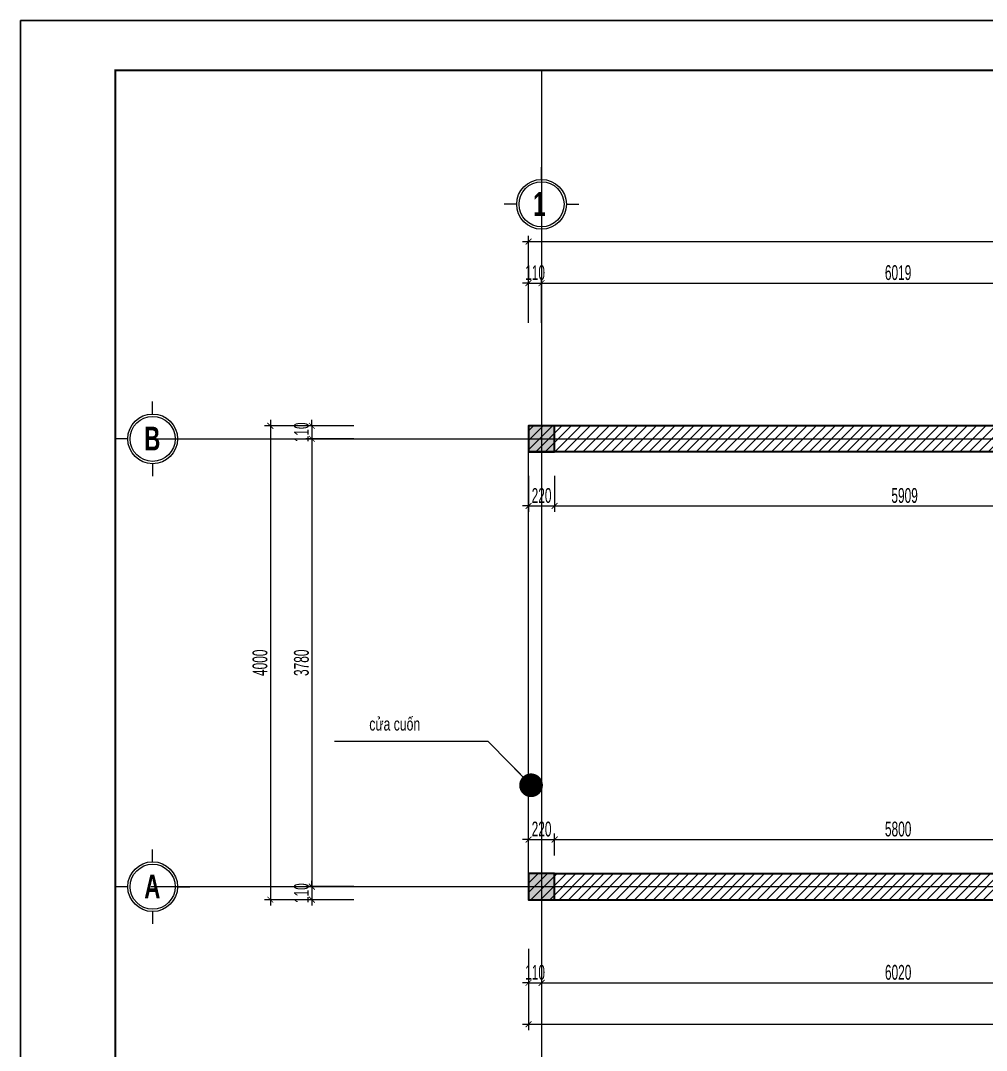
# Model space of a CAD drawing. Header units: millimetres. Extents: x 1336014 to 2939047, y -333549 to -60566.
# Drawn here: x 1443103 to 1451256, y -100608 to -91914 of the extents above; entities that cross this region are included whole.
import ezdxf

# ---------------------------------------------------------------- set-up
doc = ezdxf.new("R2010")
doc.units = ezdxf.units.MM
doc.header["$MEASUREMENT"] = 0
doc.linetypes.add('CENTER2', pattern=[1.125, 0.75, -0.125, 0.125, -0.125])
for name, color, linetype, lineweight in [('01.Cut', 255, 'Continuous', 35), ('02.Thay', 145, 'Continuous', 15), ('05.Text', 253, 'Continuous', 18), ('06.betong', 2, 'Continuous', 35), ('08.Dim', 156, 'Continuous', 15), ('09.Hatch', 250, 'Continuous', 5), ('10.truc', 250, 'CENTER2', 20), ('11.Khung bo', 32, 'Continuous', 50), ('12.Khung', 36, 'Continuous', 25)]:
    doc.layers.add(name, color=color, linetype=linetype, lineweight=lineweight)
doc.layers.add('Tpl_Bound', color=1, linetype='Continuous', plot=False)
doc.styles.add('AVANTHB', font='')
doc.styles.add('TT5_Text Dim', font='hoatbif.shx', dxfattribs={"width": 0.6})
doc.styles.get('AVANTHB').set_extended_font_data('.VnAvantH', bold=True)
doc.dimstyles.new('TT5_Dim 1-100', dxfattribs={"dimscale": 100, "dimtxt": 2.2, "dimasz": 1, "dimexe": 1, "dimexo": 0.5, "dimgap": 0.5, "dimtad": 1, "dimdec": 0, "dimzin": 0, "dimdsep": 46, "dimtxsty": 'TT5_Text Dim', "dimblk": 'ARCHTICK', "dimcen": 0, "dimdle": 1, "dimclrd": 256, "dimclre": 256, "dimclrt": 1, "dimadec": 0, "dimazin": 0, "dimtfac": 0.015, "dimtdec": 0, "dimtix": 1, "dimtmove": 2, "dimatfit": 3, "dimldrblk": 'DOT', "dimfxl": 1, "dimtolj": 1, "dimtzin": 0, "dimlwd": -1, "dimlwe": -1, "dimarcsym": 1})
doc.dimstyles.new('TT5_Dim 1-50', dxfattribs={"dimscale": 50, "dimtxt": 2.5, "dimasz": 1, "dimexe": 1, "dimexo": 0.5, "dimgap": 0.5, "dimtad": 1, "dimdec": 0, "dimzin": 0, "dimdsep": 46, "dimtxsty": 'TT5_Text Dim', "dimblk": 'ARCHTICK', "dimcen": 0, "dimdle": 1, "dimclrd": 256, "dimclre": 256, "dimclrt": 1, "dimadec": 0, "dimazin": 0, "dimtfac": 0.015, "dimtdec": 0, "dimtix": 1, "dimtmove": 2, "dimatfit": 3, "dimldrblk": 'DOT', "dimfxl": 1, "dimtolj": 1, "dimtzin": 0, "dimlwd": -1, "dimlwe": -1, "dimarcsym": 1})
pattern_1 = [(45, (907983.08, -82076.24), (-39.7747564, 39.7747564), [])]

# ---------------------------------------------------------------- blocks, each defined once
blk = doc.blocks.new('100')
at = {"layer": '11.Khung bo', "const_width": 26.7}
blk.add_lwpolyline([(1860913, -945240), (1860913, -916940), (1896063, -916940), (1896063, -945240)], close=True, dxfattribs=at)
blk.add_lwpolyline([(1860913, -945240), (1860913, -916940), (1896063, -916940), (1896063, -945240)], close=True, dxfattribs=at)
blk.add_lwpolyline([(1860913, -945240), (1860913, -916940), (1896063, -916940), (1896063, -945240)], close=True, dxfattribs=at)
at = {"layer": '12.Khung'}
blk.add_lwpolyline([(1901579, -945940), (1901579, -916240), (1859580, -916240), (1859580, -945940)], close=True, dxfattribs=at)
blk.add_lwpolyline([(1901579, -945940), (1901579, -916240), (1859580, -916240), (1859580, -945940)], close=True, dxfattribs=at)
blk.add_lwpolyline([(1901579, -945940), (1901579, -916240), (1859580, -916240), (1859580, -945940)], close=True, dxfattribs=at)
blk = doc.blocks.new('DFGFH')
h = blk.add_hatch(color=256)
h.dxf.hatch_style = 1
h.paths.add_polyline_path([(15438.1, 12136.8), (15658.1, 12136.8), (15658.1, 12356.8), (15438.1, 12356.8)])
blk.add_lwpolyline([(15438.1, 12136.8), (15658.1, 12136.8), (15658.1, 12356.8), (15438.1, 12356.8)], close=True)
blk = doc.blocks.new('DANHTRUC')
for p, q in [((980383, -947347), (980383, -947137)), ((979963, -947767), (979753, -947767)), ((980803, -947767), (981013, -947767)), ((980383, -948187), (980383, -948397))]:
    blk.add_line(p, q)
for radius in [420, 380]:
    blk.add_circle((980383, -947767), radius)
blk = doc.blocks.new('_ARCHTICK')
at = {"const_width": 0.15}
blk.add_lwpolyline([(-0.5, -0.5), (0.5, 0.5)], dxfattribs=at)
blk = doc.blocks.new('*D424')
at = {"layer": '08.Dim', "transparency": 16777216}
for p, q in [((1447451.1, -94130.1), (1453570.1, -94130.1)), ((1447501.1, -94465.7), (1447501.1, -94080.1)), ((1453520.1, -94465.7), (1453520.1, -94080.1))]:
    blk.add_line(p, q, dxfattribs=at)
at = {"layer": 'Defpoints', "color": 0, "transparency": 16777216}
for p in [(1453520.1, -94130.1), (1447501.1, -94490.7), (1453520.1, -94490.7)]:
    blk.add_point(p, dxfattribs=at)
at = {"layer": '08.Dim', "transparency": 16777216, "xscale": 50, "yscale": 50, "zscale": 50, "rotation": 180}
blk.add_blockref('_ARCHTICK', (1447501.1, -94130.1), dxfattribs=at)
at = {"layer": '08.Dim', "transparency": 16777216, "xscale": 50, "yscale": 50, "zscale": 50}
blk.add_blockref('_ARCHTICK', (1453520.1, -94130.1), dxfattribs=at)
at = {"layer": '08.Dim', "color": 1, "transparency": 16777216, "insert": (1450510.6, -94042.6), "char_height": 125, "attachment_point": 5, "style": 'TT5_Text Dim'}
blk.add_mtext('\\A1;6019', dxfattribs=at)
blk = doc.blocks.new('_DOT')
blk.add_line((-0.5, 0), (-1, 0))
at = {"const_width": 0.5}
blk.add_lwpolyline([(-0.25, 0, 1), (0.25, 0, 1)], format="xyb", close=True, dxfattribs=at)
blk = doc.blocks.new('*D428')
at = {"layer": '08.Dim', "transparency": 16777216}
for p, q in [((1447341.1, -93780.1), (1462441.1, -93780.1)), ((1447391.1, -94465.7), (1447391.1, -93730.1)), ((1462391.1, -94465.7), (1462391.1, -93730.1))]:
    blk.add_line(p, q, dxfattribs=at)
at = {"layer": 'Defpoints', "color": 0, "transparency": 16777216}
for p in [(1462391.1, -93780.1), (1447391.1, -94490.7), (1462391.1, -94490.7)]:
    blk.add_point(p, dxfattribs=at)
at = {"layer": '08.Dim', "transparency": 16777216, "xscale": 50, "yscale": 50, "zscale": 50, "rotation": 180}
blk.add_blockref('_ARCHTICK', (1447391.1, -93780.1), dxfattribs=at)
at = {"layer": '08.Dim', "transparency": 16777216, "xscale": 50, "yscale": 50, "zscale": 50}
blk.add_blockref('_ARCHTICK', (1462391.1, -93780.1), dxfattribs=at)
at = {"layer": '08.Dim', "color": 1, "transparency": 16777216, "insert": (1455391.1, -93692.6), "char_height": 125, "attachment_point": 5, "style": 'TT5_Text Dim'}
blk.add_mtext('\\A1;15000', dxfattribs=at)
blk = doc.blocks.new('*D438')
at = {"layer": '08.Dim', "transparency": 16777216}
for p, q in [((1445915.8, -95335.4), (1445511.7, -95335.4)), ((1445561.7, -95335.4), (1445561.7, -95285.4)), ((1445561.7, -95335.4), (1445561.7, -95445.4)), ((1445915.8, -95445.4), (1445511.7, -95445.4)), ((1445561.7, -95445.4), (1445561.7, -95495.4))]:
    blk.add_line(p, q, dxfattribs=at)
at = {"layer": 'Defpoints', "color": 0, "transparency": 16777216}
for p in [(1445940.8, -95335.4), (1445561.7, -95445.4), (1445940.8, -95445.4)]:
    blk.add_point(p, dxfattribs=at)
at = {"layer": '08.Dim', "transparency": 16777216, "xscale": 50, "yscale": 50, "zscale": 50}
for p, rotation in [((1445561.7, -95335.4), 270), ((1445561.7, -95445.4), 90)]:
    blk.add_blockref('_ARCHTICK', p, dxfattribs=dict(at, rotation=rotation))
at = {"layer": '08.Dim', "color": 1, "transparency": 16777216, "insert": (1445474.2, -95390.4), "char_height": 125, "attachment_point": 5, "rotation": 90, "style": 'TT5_Text Dim'}
blk.add_mtext('\\A1;110', dxfattribs=at)
blk = doc.blocks.new('*D439')
at = {"layer": '08.Dim', "transparency": 16777216}
for p, q in [((1445915.8, -95445.4), (1445511.7, -95445.4)), ((1445561.7, -95395.4), (1445561.7, -99275.4)), ((1445915.8, -99225.4), (1445511.7, -99225.4))]:
    blk.add_line(p, q, dxfattribs=at)
at = {"layer": 'Defpoints', "color": 0, "transparency": 16777216}
for p in [(1445940.8, -95445.4), (1445561.7, -99225.4), (1445940.8, -99225.4)]:
    blk.add_point(p, dxfattribs=at)
at = {"layer": '08.Dim', "transparency": 16777216, "xscale": 50, "yscale": 50, "zscale": 50}
for p, rotation in [((1445561.7, -95445.4), 90), ((1445561.7, -99225.4), 270)]:
    blk.add_blockref('_ARCHTICK', p, dxfattribs=dict(at, rotation=rotation))
at = {"layer": '08.Dim', "color": 1, "transparency": 16777216, "insert": (1445474.2, -97335.4), "char_height": 125, "attachment_point": 5, "rotation": 90, "style": 'TT5_Text Dim'}
blk.add_mtext('\\A1;3780', dxfattribs=at)
blk = doc.blocks.new('*D440')
at = {"layer": '08.Dim', "transparency": 16777216}
for p, q in [((1445561.7, -99225.4), (1445561.7, -99175.4)), ((1445915.8, -99225.4), (1445511.7, -99225.4)), ((1445561.7, -99225.4), (1445561.7, -99335.4)), ((1445915.8, -99335.4), (1445511.7, -99335.4)), ((1445561.7, -99335.4), (1445561.7, -99385.4))]:
    blk.add_line(p, q, dxfattribs=at)
at = {"layer": 'Defpoints', "color": 0, "transparency": 16777216}
for p in [(1445940.8, -99225.4), (1445561.7, -99335.4), (1445940.8, -99335.4)]:
    blk.add_point(p, dxfattribs=at)
at = {"layer": '08.Dim', "transparency": 16777216, "xscale": 50, "yscale": 50, "zscale": 50}
for p, rotation in [((1445561.7, -99225.4), 270), ((1445561.7, -99335.4), 90)]:
    blk.add_blockref('_ARCHTICK', p, dxfattribs=dict(at, rotation=rotation))
at = {"layer": '08.Dim', "color": 1, "transparency": 16777216, "insert": (1445474.2, -99280.4), "char_height": 125, "attachment_point": 5, "rotation": 90, "style": 'TT5_Text Dim'}
blk.add_mtext('\\A1;110', dxfattribs=at)
blk = doc.blocks.new('*D441')
at = {"layer": '08.Dim', "transparency": 16777216}
for p, q in [((1445915.8, -95335.4), (1445161.7, -95335.4)), ((1445211.7, -95285.4), (1445211.7, -99385.4)), ((1445915.8, -99335.4), (1445161.7, -99335.4))]:
    blk.add_line(p, q, dxfattribs=at)
at = {"layer": 'Defpoints', "color": 0, "transparency": 16777216}
for p in [(1445940.8, -95335.4), (1445211.7, -99335.4), (1445940.8, -99335.4)]:
    blk.add_point(p, dxfattribs=at)
at = {"layer": '08.Dim', "transparency": 16777216, "xscale": 50, "yscale": 50, "zscale": 50}
for p, rotation in [((1445211.7, -95335.4), 90), ((1445211.7, -99335.4), 270)]:
    blk.add_blockref('_ARCHTICK', p, dxfattribs=dict(at, rotation=rotation))
at = {"layer": '08.Dim', "color": 1, "transparency": 16777216, "insert": (1445124.2, -97335.4), "char_height": 125, "attachment_point": 5, "rotation": 90, "style": 'TT5_Text Dim'}
blk.add_mtext('\\A1;4000', dxfattribs=at)
blk = doc.blocks.new('*D450')
at = {"layer": '08.Dim', "transparency": 16777216}
for p, q in [((1447391.1, -94130.1), (1447341.1, -94130.1)), ((1447391.1, -94465.7), (1447391.1, -94080.1)), ((1447391.1, -94130.1), (1447501.1, -94130.1)), ((1447501.1, -94465.7), (1447501.1, -94080.1)), ((1447501.1, -94130.1), (1447551.1, -94130.1))]:
    blk.add_line(p, q, dxfattribs=at)
at = {"layer": 'Defpoints', "color": 0, "transparency": 16777216}
for p in [(1447501.1, -94130.1), (1447391.1, -94490.7), (1447501.1, -94490.7)]:
    blk.add_point(p, dxfattribs=at)
at = {"layer": '08.Dim', "transparency": 16777216, "xscale": 50, "yscale": 50, "zscale": 50}
blk.add_blockref('_ARCHTICK', (1447391.1, -94130.1), dxfattribs=at)
at = {"layer": '08.Dim', "transparency": 16777216, "xscale": 50, "yscale": 50, "zscale": 50, "rotation": 180}
blk.add_blockref('_ARCHTICK', (1447501.1, -94130.1), dxfattribs=at)
at = {"layer": '08.Dim', "color": 1, "transparency": 16777216, "insert": (1447446.1, -94042.6), "char_height": 125, "attachment_point": 5, "style": 'TT5_Text Dim'}
blk.add_mtext('\\A1;110', dxfattribs=at)
blk = doc.blocks.new('*D451')
at = {"layer": '08.Dim', "transparency": 16777216}
for p, q in [((1447501.1, -99749.6), (1447501.1, -100087.1)), ((1453521.1, -99749.6), (1453521.1, -100087.1)), ((1447451.1, -100037.1), (1453571.1, -100037.1))]:
    blk.add_line(p, q, dxfattribs=at)
at = {"layer": 'Defpoints', "color": 0, "transparency": 16777216}
for p in [(1447501.1, -99724.6), (1453521.1, -99724.6), (1453521.1, -100037.1)]:
    blk.add_point(p, dxfattribs=at)
at = {"layer": '08.Dim', "transparency": 16777216, "xscale": 50, "yscale": 50, "zscale": 50, "rotation": 180}
blk.add_blockref('_ARCHTICK', (1447501.1, -100037.1), dxfattribs=at)
at = {"layer": '08.Dim', "transparency": 16777216, "xscale": 50, "yscale": 50, "zscale": 50}
blk.add_blockref('_ARCHTICK', (1453521.1, -100037.1), dxfattribs=at)
at = {"layer": '08.Dim', "color": 1, "transparency": 16777216, "insert": (1450511.1, -99949.6), "char_height": 125, "attachment_point": 5, "style": 'TT5_Text Dim'}
blk.add_mtext('\\A1;6020', dxfattribs=at)
blk = doc.blocks.new('*D454')
at = {"layer": '08.Dim', "transparency": 16777216}
for p, q in [((1447391.1, -99749.6), (1447391.1, -100087.1)), ((1447501.1, -99749.6), (1447501.1, -100087.1)), ((1447391.1, -100037.1), (1447341.1, -100037.1)), ((1447391.1, -100037.1), (1447501.1, -100037.1)), ((1447501.1, -100037.1), (1447551.1, -100037.1))]:
    blk.add_line(p, q, dxfattribs=at)
at = {"layer": 'Defpoints', "color": 0, "transparency": 16777216}
for p in [(1447391.1, -99724.6), (1447501.1, -99724.6), (1447501.1, -100037.1)]:
    blk.add_point(p, dxfattribs=at)
at = {"layer": '08.Dim', "transparency": 16777216, "xscale": 50, "yscale": 50, "zscale": 50}
blk.add_blockref('_ARCHTICK', (1447391.1, -100037.1), dxfattribs=at)
at = {"layer": '08.Dim', "transparency": 16777216, "xscale": 50, "yscale": 50, "zscale": 50, "rotation": 180}
blk.add_blockref('_ARCHTICK', (1447501.1, -100037.1), dxfattribs=at)
at = {"layer": '08.Dim', "color": 1, "transparency": 16777216, "insert": (1447446.1, -99949.6), "char_height": 125, "attachment_point": 5, "style": 'TT5_Text Dim'}
blk.add_mtext('\\A1;110', dxfattribs=at)
blk = doc.blocks.new('*D456')
at = {"layer": '08.Dim', "transparency": 16777216}
for p, q in [((1447391.1, -99749.6), (1447391.1, -100437.1)), ((1462391.1, -99749.6), (1462391.1, -100437.1)), ((1447341.1, -100387.1), (1462441.1, -100387.1))]:
    blk.add_line(p, q, dxfattribs=at)
at = {"layer": 'Defpoints', "color": 0, "transparency": 16777216}
for p in [(1447391.1, -99724.6), (1462391.1, -99724.6), (1462391.1, -100387.1)]:
    blk.add_point(p, dxfattribs=at)
at = {"layer": '08.Dim', "transparency": 16777216, "xscale": 50, "yscale": 50, "zscale": 50, "rotation": 180}
blk.add_blockref('_ARCHTICK', (1447391.1, -100387.1), dxfattribs=at)
at = {"layer": '08.Dim', "transparency": 16777216, "xscale": 50, "yscale": 50, "zscale": 50}
blk.add_blockref('_ARCHTICK', (1462391.1, -100387.1), dxfattribs=at)
at = {"layer": '08.Dim', "color": 1, "transparency": 16777216, "insert": (1455591.1, -100299.6), "char_height": 125, "attachment_point": 5, "style": 'TT5_Text Dim'}
blk.add_mtext('\\A1;15000', dxfattribs=at)
blk = doc.blocks.new('*D530')
at = {"layer": '08.Dim', "transparency": 16777216}
for p, q in [((1447391.1, -95757), (1447391.1, -96061.6)), ((1447611.1, -95757), (1447611.1, -96061.6)), ((1447391.1, -96011.6), (1447341.1, -96011.6)), ((1447391.1, -96011.6), (1447611.1, -96011.6)), ((1447611.1, -96011.6), (1447661.1, -96011.6))]:
    blk.add_line(p, q, dxfattribs=at)
at = {"layer": 'Defpoints', "color": 0, "transparency": 16777216}
for p in [(1447391.1, -95732), (1447611.1, -95732), (1447611.1, -96011.6)]:
    blk.add_point(p, dxfattribs=at)
at = {"layer": '08.Dim', "transparency": 16777216, "xscale": 50, "yscale": 50, "zscale": 50}
blk.add_blockref('_ARCHTICK', (1447391.1, -96011.6), dxfattribs=at)
at = {"layer": '08.Dim', "transparency": 16777216, "xscale": 50, "yscale": 50, "zscale": 50, "rotation": 180}
blk.add_blockref('_ARCHTICK', (1447611.1, -96011.6), dxfattribs=at)
at = {"layer": '08.Dim', "color": 1, "transparency": 16777216, "insert": (1447501.1, -95924.1), "char_height": 125, "attachment_point": 5, "style": 'TT5_Text Dim'}
blk.add_mtext('\\A1;220', dxfattribs=at)
blk = doc.blocks.new('*D531')
at = {"layer": '08.Dim', "transparency": 16777216}
for p, q in [((1447611.1, -95757), (1447611.1, -96061.6)), ((1453520.1, -95757), (1453520.1, -96061.6)), ((1447561.1, -96011.6), (1453570.1, -96011.6))]:
    blk.add_line(p, q, dxfattribs=at)
at = {"layer": 'Defpoints', "color": 0, "transparency": 16777216}
for p in [(1447611.1, -95732), (1453520.1, -95732), (1453520.1, -96011.6)]:
    blk.add_point(p, dxfattribs=at)
at = {"layer": '08.Dim', "transparency": 16777216, "xscale": 50, "yscale": 50, "zscale": 50, "rotation": 180}
blk.add_blockref('_ARCHTICK', (1447611.1, -96011.6), dxfattribs=at)
at = {"layer": '08.Dim', "transparency": 16777216, "xscale": 50, "yscale": 50, "zscale": 50}
blk.add_blockref('_ARCHTICK', (1453520.1, -96011.6), dxfattribs=at)
at = {"layer": '08.Dim', "color": 1, "transparency": 16777216, "insert": (1450565.6, -95924.1), "char_height": 125, "attachment_point": 5, "style": 'TT5_Text Dim'}
blk.add_mtext('\\A1;5909', dxfattribs=at)
blk = doc.blocks.new('*D537')
at = {"layer": '08.Dim', "transparency": 16777216}
for p, q in [((1447391.1, -98827.3), (1447341.1, -98827.3)), ((1447391.1, -98962.6), (1447391.1, -98777.3)), ((1447391.1, -98827.3), (1447611.1, -98827.3)), ((1447611.1, -98962.6), (1447611.1, -98777.3)), ((1447611.1, -98827.3), (1447661.1, -98827.3))]:
    blk.add_line(p, q, dxfattribs=at)
at = {"layer": 'Defpoints', "color": 0, "transparency": 16777216}
for p in [(1447611.1, -98827.3), (1447391.1, -98987.6), (1447611.1, -98987.6)]:
    blk.add_point(p, dxfattribs=at)
at = {"layer": '08.Dim', "transparency": 16777216, "xscale": 50, "yscale": 50, "zscale": 50}
blk.add_blockref('_ARCHTICK', (1447391.1, -98827.3), dxfattribs=at)
at = {"layer": '08.Dim', "transparency": 16777216, "xscale": 50, "yscale": 50, "zscale": 50, "rotation": 180}
blk.add_blockref('_ARCHTICK', (1447611.1, -98827.3), dxfattribs=at)
at = {"layer": '08.Dim', "color": 1, "transparency": 16777216, "insert": (1447501.1, -98739.8), "char_height": 125, "attachment_point": 5, "style": 'TT5_Text Dim'}
blk.add_mtext('\\A1;220', dxfattribs=at)
blk = doc.blocks.new('*D538')
at = {"layer": '08.Dim', "transparency": 16777216}
for p, q in [((1447561.1, -98827.3), (1453461.1, -98827.3)), ((1447611.1, -98962.6), (1447611.1, -98777.3)), ((1453411.1, -98962.6), (1453411.1, -98777.3))]:
    blk.add_line(p, q, dxfattribs=at)
at = {"layer": 'Defpoints', "color": 0, "transparency": 16777216}
for p in [(1453411.1, -98827.3), (1447611.1, -98987.6), (1453411.1, -98987.6)]:
    blk.add_point(p, dxfattribs=at)
at = {"layer": '08.Dim', "transparency": 16777216, "xscale": 50, "yscale": 50, "zscale": 50, "rotation": 180}
blk.add_blockref('_ARCHTICK', (1447611.1, -98827.3), dxfattribs=at)
at = {"layer": '08.Dim', "transparency": 16777216, "xscale": 50, "yscale": 50, "zscale": 50}
blk.add_blockref('_ARCHTICK', (1453411.1, -98827.3), dxfattribs=at)
at = {"layer": '08.Dim', "color": 1, "transparency": 16777216, "insert": (1450511.1, -98739.8), "char_height": 125, "attachment_point": 5, "style": 'TT5_Text Dim'}
blk.add_mtext('\\A1;5800', dxfattribs=at)

msp = doc.modelspace()

# ---------------------------------------------------------------- hatches: boundary and pattern name
at = {"layer": '09.Hatch', "ltscale": 50}
h = msp.add_hatch(dxfattribs=at)
h.set_pattern_fill('TUONGXAY', color=256, scale=450, style=0)
h.set_pattern_definition(pattern_1)
h.paths.add_polyline_path([(1462171.1, -95555.4), (1462171.1, -96215.4), (1462391.1, -96215.4), (1462391.1, -95335.4), (1447391.1, -95335.4), (1447391.1, -95555.4), (1447611.1, -95555.4), (1453520.1, -95555.4), (1453520.1, -96755.4), (1453630.1, -96755.4), (1456075.1, -96755.4), (1456075.1, -96645.4), (1453630.1, -96645.4), (1453630.1, -95445.4), (1456880.1, -95445.4), (1456880.1, -96645.4), (1456825.1, -96645.4), (1456825.1, -96755.4), (1456880.1, -96755.4), (1456990.1, -96755.4), (1456990.1, -95555.4)])
h = msp.add_hatch(dxfattribs=at)
h.set_pattern_fill('TUONGXAY', color=256, scale=450, style=0)
h.set_pattern_definition(pattern_1)
h.paths.add_polyline_path([(1462391.1, -99005.4), (1462171.1, -99005.4), (1462171.1, -99115.4), (1447611.1, -99115.4), (1447391.1, -99115.4), (1447391.1, -99335.4), (1462391.1, -99335.4)])

# ---------------------------------------------------------------- linework, layer by layer
at = {"layer": '01.Cut'}
for points in [[(1462391.1, -95335.4), (1447391.1, -95335.4), (1447391.1, -95555.4)], [(1447611.1, -95555.4), (1447391.1, -95555.4)], [(1453520.1, -95555.4), (1447611.1, -95555.4), (1447611.1, -95555.4)], [(1447391.1, -99115.4), (1447391.1, -99335.4), (1462391.1, -99335.4), (1462391.1, -99005.4)], [(1447611.1, -99115.4), (1447611.1, -99115.4), (1462171.1, -99115.4), (1462171.1, -99005.4)], [(1447611.1, -99115.4), (1447391.1, -99115.4)]]:
    msp.add_lwpolyline(points, dxfattribs=at)
at = {"layer": '02.Thay'}
msp.add_lwpolyline([(1447391.1, -95555.4), (1447501.1, -95555.4), (1447501.1, -99115.4), (1447391.1, -99115.4)], close=True, dxfattribs=at)
at = {"layer": '10.truc'}
for p, q in [((1447501.1, -92334.4), (1447501.1, -109314.2)), ((1444203.1, -95445.4), (1464992.9, -95445.4)), ((1444203.1, -99225.4), (1464992.9, -99225.4))]:
    msp.add_line(p, q, dxfattribs=at)
at = {"layer": 'Tpl_Bound', "color": 1}
msp.add_lwpolyline([(1443103.1, -109734.2), (1443103.1, -91914.4), (1468302.9, -91914.4), (1468302.9, -109734.2)], close=True, dxfattribs=at)

# ---------------------------------------------------------------- block references
at = {"layer": '05.Text'}
for name, p, xscale, yscale, zscale in [('100', (327355.3, 457829.7), 0.6, 0.6, 0.6), ('DANHTRUC', (957309.4, 380418.2), 0.5, 0.5, 0.5), ('DANHTRUC', (954026.4, 378437.9), 0.5, 0.5, 0.5), ('DANHTRUC', (954026.4, 374657.9), 0.5, 0.5, 0.5)]:
    msp.add_blockref(name, p, dxfattribs=dict(at, xscale=xscale, yscale=yscale, zscale=zscale))
at = {"layer": '06.betong'}
for p in [(1431953, -107692.1), (1431953, -111472.1)]:
    msp.add_blockref('DFGFH', p, dxfattribs=at)

# ---------------------------------------------------------------- texts
at = {"layer": '05.Text', "width": 0.7}
for s, height, style, p in [('1', 200, 'AVANTHB', (1447430.3, -93562.7)), ('B', 200, 'AVANTHB', (1444147.3, -95543)), ('cöa cuèn', 110, 'TT5_Text Dim', (1446046.7, -97907.8)), ('A', 200, 'AVANTHB', (1444147.3, -99323))]:
    msp.add_text(s, height=height, dxfattribs=dict(at, style=style)).set_placement(p)

# ---------------------------------------------------------------- dimensions: what is measured, and where the dimension line sits
at = {"layer": '08.Dim'}
for base, p1, p2, picture, middle in [((1462391.1, -93780.1), (1447391.1, -94490.7), (1462391.1, -94490.7), '*D428', (1455391.1, -93692.6)), ((1462391.1, -100387.1), (1447391.1, -99724.6), (1462391.1, -99724.6), '*D456', (1455591.1, -100299.6))]:
    dim = msp.add_linear_dim(base=base, p1=p1, p2=p2, dimstyle='TT5_Dim 1-50', dxfattribs=at)
    dim.commit()
    dim.dimension.update_dxf_attribs({"geometry": picture, "text_midpoint": middle, "dimtype": 160})
for base, p1, p2, picture, middle in [((1447501.1, -94130.1), (1447391.1, -94490.7), (1447501.1, -94490.7), '*D450', (1447446.1, -94042.6)), ((1453520.1, -94130.1), (1447501.1, -94490.7), (1453520.1, -94490.7), '*D424', (1450510.6, -94042.6)), ((1447611.1, -96011.6), (1447391.1, -95732), (1447611.1, -95732), '*D530', (1447501.1, -95924.1)), ((1453520.1, -96011.6), (1447611.1, -95732), (1453520.1, -95732), '*D531', (1450565.6, -95924.1)), ((1447611.1, -98827.3), (1447391.1, -98987.6), (1447611.1, -98987.6), '*D537', (1447501.1, -98739.8)), ((1453411.1, -98827.3), (1447611.1, -98987.6), (1453411.1, -98987.6), '*D538', (1450511.1, -98739.8)), ((1447501.1, -100037.1), (1447391.1, -99724.6), (1447501.1, -99724.6), '*D454', (1447446.1, -99949.6)), ((1453521.1, -100037.1), (1447501.1, -99724.6), (1453521.1, -99724.6), '*D451', (1450511.1, -99949.6))]:
    dim = msp.add_linear_dim(base=base, p1=p1, p2=p2, dimstyle='TT5_Dim 1-50', dxfattribs=at)
    dim.commit()
    dim.dimension.update_dxf_attribs({"geometry": picture, "text_midpoint": middle})
for base, p1, p2, picture, middle in [((1445561.7, -95445.4), (1445940.8, -95335.4), (1445940.8, -95445.4), '*D438', (1445474.2, -95390.4)), ((1445211.7, -99335.4), (1445940.8, -95335.4), (1445940.8, -99335.4), '*D441', (1445124.2, -97335.4)), ((1445561.7, -99225.4), (1445940.8, -95445.4), (1445940.8, -99225.4), '*D439', (1445474.2, -97335.4)), ((1445561.7, -99335.4), (1445940.8, -99225.4), (1445940.8, -99335.4), '*D440', (1445474.2, -99280.4))]:
    dim = msp.add_linear_dim(base=base, p1=p1, p2=p2, angle=90, dimstyle='TT5_Dim 1-50', dxfattribs=at)
    dim.commit()
    dim.dimension.update_dxf_attribs({"geometry": picture, "text_midpoint": middle})

# ---------------------------------------------------------------- leaders
msp.add_leader([(1447412.1, -98369.6), (1447049, -98000), (1445754.2, -98000)], dimstyle='TT5_Dim 1-100', override={"dimasz": 2}, dxfattribs=at)

doc.saveas('drawing.dxf')
